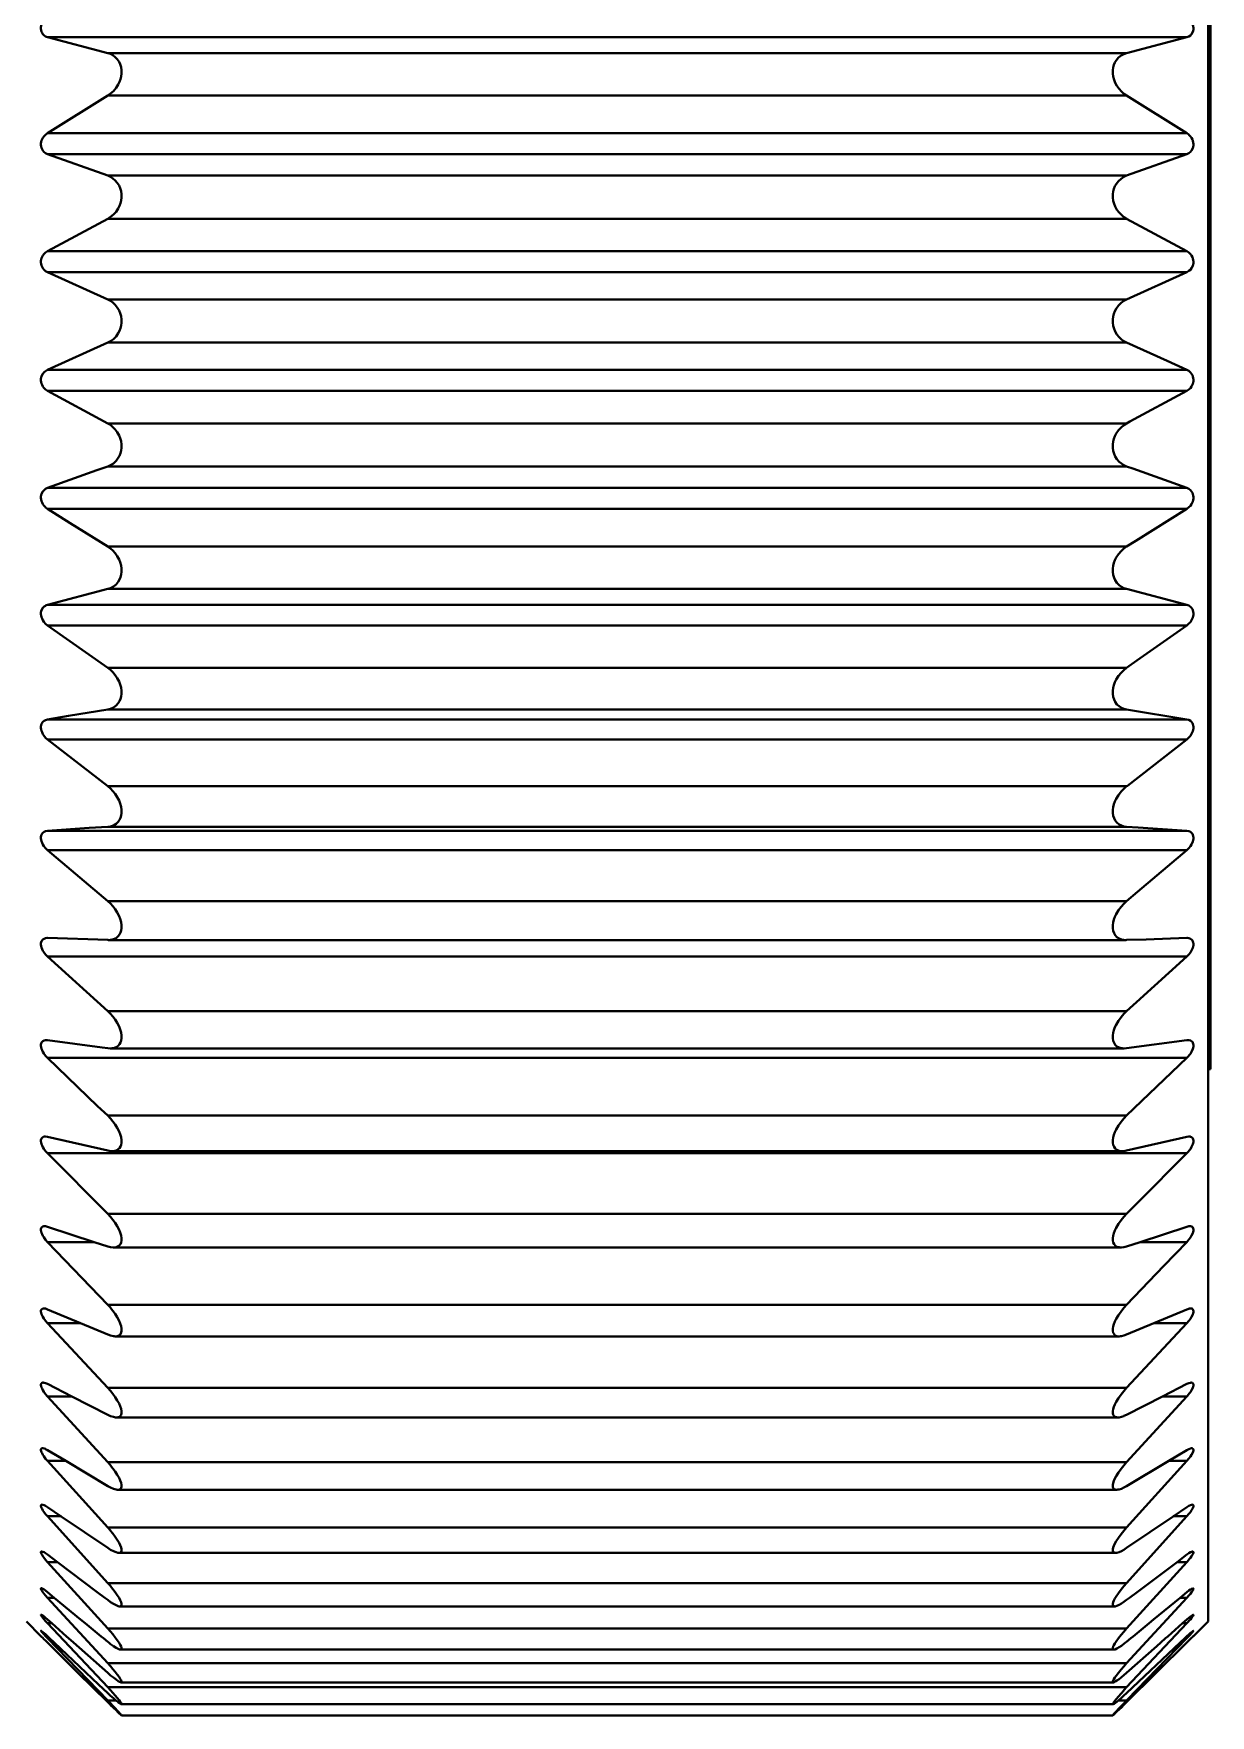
# Model space of a CAD drawing. Header units: millimetres. Extents: x 15 to 415, y 5 to 292.
# Drawn here: x 148.615 to 149.859, y 232.191 to 233.969 of the extents above; entities that cross this region are included whole.
import ezdxf

# ---------------------------------------------------------------- set-up
doc = ezdxf.new("R2010")
doc.units = ezdxf.units.MM
doc.layers.add('Geometries', color=7, linetype='Continuous')

msp = doc.modelspace()

# ---------------------------------------------------------------- linework, layer by layer
at = {"layer": 'Geometries', "linetype": 'Continuous', "lineweight": 40}
for p, q in [((149.8563, 233.2113), (149.8563, 234.4306)), ((149.8588, 234.4306), (149.8588, 233.2113)), ((148.693, 233.9482), (148.6293, 233.9649)), ((148.6293, 233.9649), (149.8339, 233.9649)), ((149.8339, 233.9649), (149.7702, 233.9482)), ((149.7702, 233.9482), (148.693, 233.9482)), ((149.7673, 233.9472), (149.7702, 233.9482)), ((148.6293, 233.8635), (148.693, 233.9033)), ((148.6959, 233.9053), (148.693, 233.9033)), ((148.693, 233.9033), (148.7738, 233.9033)), ((148.7738, 233.9033), (149.1114, 233.9033)), ((149.1114, 233.9033), (149.7702, 233.9033)), ((149.7702, 233.9033), (149.8339, 233.8635)), ((148.6293, 233.8635), (149.8339, 233.8635)), ((148.693, 233.8186), (148.6293, 233.8414)), ((148.6293, 233.8414), (149.8339, 233.8414)), ((149.8339, 233.8414), (149.7702, 233.8186)), ((149.7702, 233.8186), (148.693, 233.8186)), ((149.7673, 233.8173), (149.7702, 233.8186)), ((148.6293, 233.7388), (148.693, 233.7731)), ((148.6959, 233.7749), (148.693, 233.7731)), ((148.693, 233.7731), (149.7702, 233.7731)), ((149.7702, 233.7731), (149.8339, 233.7388)), ((148.6293, 233.7388), (149.8339, 233.7388)), ((148.693, 233.6877), (148.6293, 233.7164)), ((148.6293, 233.7164), (149.8339, 233.7164)), ((149.8339, 233.7164), (149.7702, 233.6877)), ((149.7702, 233.6877), (148.693, 233.6877)), ((149.7673, 233.6862), (149.7702, 233.6877)), ((148.6293, 233.6134), (148.693, 233.6421)), ((148.6959, 233.6436), (148.693, 233.6421)), ((148.693, 233.6421), (149.7702, 233.6421)), ((149.7702, 233.6421), (149.813, 233.6228)), ((148.6293, 233.6134), (149.8339, 233.6134)), ((149.813, 233.6228), (149.8339, 233.6134)), ((148.693, 233.5567), (148.6293, 233.591)), ((148.6293, 233.591), (149.8339, 233.591)), ((149.8339, 233.591), (149.7737, 233.5586)), ((149.836, 233.5925), (149.8339, 233.591)), ((149.7737, 233.5586), (149.7702, 233.5567)), ((149.7702, 233.5567), (148.693, 233.5567)), ((148.6293, 233.4884), (148.6814, 233.5071)), ((148.6814, 233.5071), (148.693, 233.5112)), ((148.693, 233.5112), (149.3564, 233.5112)), ((149.7702, 233.5112), (149.3564, 233.5112)), ((149.7702, 233.5112), (149.7767, 233.5089)), ((149.7767, 233.5089), (149.8339, 233.4884)), ((148.6293, 233.4884), (149.8339, 233.4884)), ((148.6532, 233.4513), (148.6293, 233.4662)), ((148.6293, 233.4662), (149.8339, 233.4662)), ((148.693, 233.4265), (148.6532, 233.4513)), ((149.8339, 233.4662), (149.78, 233.4326)), ((149.836, 233.4679), (149.8339, 233.4662)), ((148.693, 233.4265), (148.7174, 233.4265)), ((148.7174, 233.4265), (149.2987, 233.4265)), ((149.7702, 233.4265), (149.2987, 233.4265)), ((149.78, 233.4326), (149.7702, 233.4265)), ((148.6293, 233.3648), (148.693, 233.3816)), ((148.693, 233.3816), (149.7702, 233.3816)), ((149.7702, 233.3816), (149.8339, 233.3648)), ((148.6271, 233.364), (148.6293, 233.3648)), ((148.6293, 233.3648), (149.8339, 233.3648)), ((149.836, 233.3449), (149.8339, 233.343)), ((148.693, 233.2983), (148.6293, 233.343)), ((148.6293, 233.343), (149.8339, 233.343)), ((149.8339, 233.343), (149.7811, 233.3059)), ((149.7702, 233.2983), (148.693, 233.2983)), ((149.7811, 233.3059), (149.7702, 233.2983)), ((148.6293, 233.2437), (148.6516, 233.2474)), ((148.6293, 233.2437), (149.8339, 233.2437)), ((148.6516, 233.2474), (148.693, 233.2542)), ((148.693, 233.2542), (149.7702, 233.2542)), ((149.7702, 233.2542), (149.8339, 233.2437)), ((148.6293, 233.2224), (149.8339, 233.2224)), ((148.693, 233.173), (148.6293, 233.2224)), ((149.8339, 233.2224), (149.771, 233.1736)), ((149.836, 233.2244), (149.8339, 233.2224)), ((149.8563, 232.8739), (149.8563, 233.2113)), ((149.8563, 233.2113), (149.8588, 233.2113)), ((149.8588, 233.2113), (149.8588, 232.8739)), ((149.7702, 233.173), (148.693, 233.173)), ((149.771, 233.1736), (149.7702, 233.173)), ((148.6959, 233.1306), (148.693, 233.1302)), ((148.6271, 233.1256), (148.6293, 233.126)), ((148.6293, 233.126), (148.6734, 233.1289)), ((148.6293, 233.126), (149.8339, 233.126)), ((148.6734, 233.1289), (148.693, 233.1302)), ((148.693, 233.1302), (149.7702, 233.1302)), ((149.7702, 233.1302), (149.7823, 233.1294)), ((149.7823, 233.1294), (149.8339, 233.126)), ((148.693, 233.0516), (148.6293, 233.1054)), ((148.6293, 233.1054), (149.8339, 233.1054)), ((149.8339, 233.1054), (149.7819, 233.0615)), ((149.836, 233.1075), (149.8339, 233.1054)), ((149.7819, 233.0615), (149.7702, 233.0516)), ((149.7702, 233.0516), (148.693, 233.0516)), ((148.6271, 233.0124), (148.629, 233.0126)), ((148.629, 233.0126), (148.6293, 233.0126)), ((148.6293, 233.0126), (148.693, 233.0105)), ((148.6936, 233.0104), (148.693, 233.0105)), ((148.6959, 233.0106), (148.6936, 233.0104)), ((148.6936, 233.0104), (149.7695, 233.0104)), ((149.7699, 233.0104), (149.7695, 233.0104)), ((149.7702, 233.0105), (149.7699, 233.0104)), ((149.7702, 233.0105), (149.791, 233.0111)), ((149.8339, 233.0126), (149.791, 233.0111)), ((149.8339, 233.0126), (149.8342, 233.0126)), ((148.693, 232.9352), (148.6293, 232.9929)), ((148.6293, 232.9929), (149.8339, 232.9929)), ((149.8339, 232.9929), (149.7807, 232.9447)), ((149.836, 232.9951), (149.8339, 232.9929)), ((149.7702, 232.9352), (148.693, 232.9352)), ((149.7807, 232.9447), (149.7702, 232.9352)), ((148.6271, 232.9045), (148.628, 232.9045)), ((148.628, 232.9045), (148.6293, 232.9044)), ((148.6293, 232.9044), (148.6871, 232.8968)), ((149.7702, 232.896), (149.8339, 232.9044)), ((149.8339, 232.9044), (149.8351, 232.9045)), ((148.6823, 232.8348), (148.6293, 232.8858)), ((148.6293, 232.8858), (149.8339, 232.8858)), ((148.693, 232.896), (148.6871, 232.8968)), ((148.6956, 232.8958), (148.693, 232.896)), ((148.6959, 232.8958), (148.6956, 232.8958)), ((148.6956, 232.8958), (148.6956, 232.8958)), ((148.6956, 232.8958), (149.7676, 232.8958)), ((149.7673, 232.8958), (149.7654, 232.8959)), ((149.7702, 232.896), (149.7676, 232.8958)), ((149.8339, 232.8858), (149.7702, 232.8247)), ((149.836, 232.8881), (149.8339, 232.8858)), ((149.8563, 232.8739), (149.8588, 232.8739)), ((149.8563, 232.2899), (149.8563, 232.8739)), ((148.693, 232.8247), (148.6823, 232.8348)), ((149.7702, 232.8247), (148.693, 232.8247)), ((149.7673, 232.8217), (149.7702, 232.8247)), ((148.6271, 232.8027), (148.6293, 232.8024)), ((148.6293, 232.8024), (148.693, 232.7877)), ((149.7702, 232.7877), (149.8339, 232.8024)), ((149.8361, 232.8027), (149.8377, 232.8025)), ((148.693, 232.7209), (148.6293, 232.7849)), ((148.6293, 232.7849), (149.8339, 232.7849)), ((148.6974, 232.7872), (148.6968, 232.7872)), ((148.6987, 232.7872), (148.6974, 232.7872)), ((148.6974, 232.7872), (149.7657, 232.7872)), ((149.7663, 232.7872), (149.7657, 232.7872)), ((149.8339, 232.7849), (149.7822, 232.7329)), ((149.836, 232.7873), (149.8339, 232.7849)), ((149.7822, 232.7329), (149.7702, 232.7209)), ((148.6271, 232.7078), (148.6293, 232.7073)), ((148.6293, 232.7073), (148.6787, 232.6911)), ((149.7702, 232.7209), (148.693, 232.7209)), ((149.7844, 232.6911), (149.8339, 232.7073)), ((149.836, 232.7078), (149.8369, 232.7079)), ((149.8369, 232.7079), (149.8377, 232.7078)), ((148.6293, 232.6911), (148.6788, 232.6911)), ((148.693, 232.6247), (148.6293, 232.6911)), ((148.6787, 232.6911), (148.693, 232.6865)), ((148.6959, 232.6857), (148.693, 232.6865)), ((149.7702, 232.6865), (149.7844, 232.6911)), ((149.8339, 232.6911), (149.7844, 232.6911)), ((149.8339, 232.6911), (149.8096, 232.6658)), ((149.836, 232.6936), (149.8339, 232.6911)), ((148.6996, 232.6854), (148.6992, 232.6854)), ((148.6992, 232.6854), (149.764, 232.6854)), ((149.764, 232.6854), (149.7635, 232.6854)), ((149.7645, 232.6854), (149.764, 232.6854)), ((149.8096, 232.6658), (149.7702, 232.6247)), ((148.6243, 232.6207), (148.6255, 232.6209)), ((148.6271, 232.6207), (148.6293, 232.6199)), ((148.6293, 232.6199), (148.6643, 232.6052)), ((149.7702, 232.6247), (148.693, 232.6247)), ((149.7989, 232.6052), (149.8339, 232.6199)), ((149.836, 232.6207), (149.8377, 232.6209)), ((148.693, 232.537), (148.6293, 232.6052)), ((148.6293, 232.6052), (148.6643, 232.6052)), ((148.6643, 232.6052), (148.693, 232.5932)), ((149.8339, 232.6052), (149.7702, 232.537)), ((149.7702, 232.5932), (149.7989, 232.6052)), ((149.7988, 232.6052), (149.8339, 232.6052)), ((149.836, 232.6077), (149.8339, 232.6052)), ((148.7008, 232.5913), (148.6996, 232.5914)), ((148.7007, 232.5913), (149.7624, 232.5913)), ((148.7013, 232.5913), (148.7008, 232.5913)), ((149.7636, 232.5914), (149.7624, 232.5913)), ((148.6243, 232.5424), (148.6248, 232.5424)), ((148.6248, 232.5424), (148.6255, 232.5423)), ((148.6271, 232.5419), (148.6293, 232.541)), ((148.6293, 232.541), (148.655, 232.5278)), ((148.6293, 232.5278), (148.655, 232.5278)), ((148.693, 232.4582), (148.6293, 232.5278)), ((148.655, 232.5278), (148.693, 232.5085)), ((149.7702, 232.537), (148.693, 232.537)), ((149.8339, 232.5278), (149.7702, 232.4582)), ((149.7702, 232.5085), (149.8082, 232.5278)), ((149.8339, 232.5278), (149.8081, 232.5278)), ((149.8082, 232.5278), (149.8339, 232.541)), ((149.836, 232.5304), (149.8339, 232.5278)), ((148.7022, 232.5057), (149.7609, 232.5057)), ((149.7618, 232.5057), (149.7609, 232.5057)), ((148.6231, 232.4728), (148.6241, 232.473)), ((148.6241, 232.473), (148.6242, 232.473)), ((149.839, 232.473), (149.839, 232.473)), ((148.6271, 232.4722), (148.6293, 232.4711)), ((148.6293, 232.4711), (148.6485, 232.4596)), ((148.693, 232.3893), (148.6293, 232.4596)), ((148.6293, 232.4596), (148.6485, 232.4596)), ((148.6485, 232.4596), (148.693, 232.4331)), ((149.7702, 232.4582), (148.693, 232.4582)), ((149.8339, 232.4596), (149.7702, 232.3893)), ((149.7702, 232.4331), (149.8147, 232.4596)), ((149.8146, 232.4596), (149.8339, 232.4596)), ((149.8147, 232.4596), (149.8339, 232.4711)), ((149.836, 232.4621), (149.8339, 232.4596)), ((148.7035, 232.4291), (148.7022, 232.4292)), ((148.7037, 232.4291), (148.7035, 232.4291)), ((148.7035, 232.4291), (149.7596, 232.4291)), ((149.7596, 232.4291), (149.7595, 232.4291)), ((148.6231, 232.4133), (148.6236, 232.4134)), ((148.6236, 232.4134), (148.6242, 232.4133)), ((148.6271, 232.4121), (148.6293, 232.4108)), ((148.6293, 232.4108), (148.6436, 232.401)), ((149.8196, 232.401), (149.8339, 232.4108)), ((149.836, 232.4036), (149.8339, 232.4011)), ((149.839, 232.4133), (149.8396, 232.4134)), ((148.693, 232.3305), (148.6293, 232.4011)), ((148.6293, 232.4011), (148.6436, 232.4011)), ((148.6436, 232.401), (148.693, 232.3676)), ((149.7702, 232.3893), (148.693, 232.3893)), ((149.8339, 232.4011), (149.7702, 232.3305)), ((149.7702, 232.3676), (149.8196, 232.401)), ((149.8195, 232.4011), (149.8339, 232.4011)), ((148.6231, 232.3639), (148.6231, 232.3639)), ((148.6231, 232.3639), (148.6242, 232.3637)), ((148.6271, 232.3621), (148.6293, 232.3606)), ((148.6293, 232.3606), (148.6397, 232.3527)), ((148.693, 232.2826), (148.6293, 232.3527)), ((148.6293, 232.3527), (148.6397, 232.3527)), ((148.6397, 232.3527), (148.6819, 232.3208)), ((148.7046, 232.3624), (149.7585, 232.3624)), ((149.7595, 232.3625), (149.7585, 232.3624)), ((149.8339, 232.3527), (149.7702, 232.2826)), ((149.8235, 232.3527), (149.7812, 232.3208)), ((149.8234, 232.3527), (149.8339, 232.3527)), ((149.8235, 232.3527), (149.8339, 232.3606)), ((149.836, 232.3552), (149.8339, 232.3527)), ((149.84, 232.3639), (149.8402, 232.3639)), ((149.7702, 232.3305), (148.693, 232.3305)), ((148.6228, 232.325), (148.623, 232.325)), ((148.6271, 232.3226), (148.6293, 232.3209)), ((148.6293, 232.3209), (148.6365, 232.3149)), ((148.693, 232.2457), (148.6293, 232.3149)), ((148.6293, 232.3149), (148.6365, 232.3149)), ((148.6365, 232.3149), (148.6643, 232.292)), ((148.6898, 232.315), (148.6819, 232.3208)), ((148.693, 232.3126), (148.6898, 232.315)), ((149.7702, 232.3126), (149.7734, 232.315)), ((149.8339, 232.3149), (149.7702, 232.2457)), ((149.7812, 232.3208), (149.7734, 232.315)), ((149.8267, 232.3149), (149.7988, 232.292)), ((149.8266, 232.3149), (149.8339, 232.3149)), ((149.8267, 232.3149), (149.8339, 232.3209)), ((149.836, 232.3174), (149.8339, 232.3149)), ((148.6225, 232.297), (148.6225, 232.297)), ((148.6225, 232.297), (148.6226, 232.297)), ((148.7059, 232.3059), (148.7056, 232.3059)), ((148.7056, 232.3059), (149.7576, 232.3059)), ((149.7575, 232.3059), (149.7573, 232.3059)), ((149.758, 232.3059), (149.7575, 232.3059)), ((149.8406, 232.297), (149.8406, 232.297)), ((148.6224, 232.2744), (148.6069, 232.2899)), ((148.6224, 232.2801), (148.6224, 232.2801)), ((148.6293, 232.292), (148.6338, 232.288)), ((148.693, 232.2203), (148.6293, 232.288)), ((148.6293, 232.288), (148.6338, 232.288)), ((148.6338, 232.288), (148.6494, 232.2741)), ((148.6692, 232.288), (148.6643, 232.292)), ((148.686, 232.2741), (148.6692, 232.288)), ((149.7702, 232.2826), (148.693, 232.2826)), ((149.8339, 232.288), (149.7702, 232.2203)), ((149.794, 232.288), (149.7772, 232.2741)), ((149.7988, 232.292), (149.794, 232.288)), ((149.8294, 232.288), (149.8138, 232.2741)), ((149.8294, 232.288), (149.8339, 232.292)), ((149.8294, 232.288), (149.8339, 232.288)), ((149.836, 232.2903), (149.8339, 232.288)), ((149.8407, 232.2801), (149.8408, 232.2801)), ((149.8408, 232.2744), (149.8563, 232.2899)), ((149.8408, 232.2801), (149.8408, 232.2801)), ((148.6223, 232.2744), (148.6225, 232.2742)), ((148.6225, 232.2742), (148.6223, 232.2744)), ((148.6293, 232.2742), (148.6314, 232.2722)), ((148.693, 232.2065), (148.6293, 232.2722)), ((148.6293, 232.2722), (148.6314, 232.2722)), ((148.6293, 232.2675), (148.6611, 232.2359)), ((148.6611, 232.2359), (148.6293, 232.2675)), ((148.6314, 232.2722), (148.6363, 232.2675)), ((148.6832, 232.2233), (148.6363, 232.2675)), ((148.6516, 232.2721), (148.6494, 232.2741)), ((148.6568, 232.2675), (148.6516, 232.2721)), ((148.693, 232.2355), (148.6568, 232.2675)), ((148.6884, 232.2721), (148.686, 232.2741)), ((148.693, 232.2684), (148.6884, 232.2721)), ((148.6941, 232.2675), (148.693, 232.2684)), ((148.7064, 232.2602), (148.7063, 232.2602)), ((148.7064, 232.2602), (149.7568, 232.2602)), ((149.7567, 232.2602), (149.7562, 232.2602)), ((149.7568, 232.2602), (149.7567, 232.2602)), ((149.7702, 232.2684), (149.769, 232.2675)), ((149.7702, 232.2684), (149.7747, 232.2721)), ((149.8339, 232.2675), (149.7702, 232.2044)), ((149.7702, 232.2044), (149.8339, 232.2675)), ((149.7702, 232.2141), (149.8268, 232.2675)), ((149.7702, 232.2355), (149.8021, 232.2637)), ((149.8339, 232.2722), (149.7709, 232.2072)), ((149.7772, 232.2741), (149.7747, 232.2721)), ((149.8063, 232.2675), (149.8021, 232.2637)), ((149.8115, 232.2721), (149.8063, 232.2675)), ((149.8138, 232.2741), (149.8115, 232.2721)), ((149.8318, 232.2722), (149.8268, 232.2675)), ((149.8317, 232.2722), (149.8339, 232.2722)), ((149.8318, 232.2722), (149.8339, 232.2742)), ((149.836, 232.2744), (149.8339, 232.2722)), ((149.8339, 232.2675), (149.836, 232.2697)), ((149.8408, 232.2744), (149.8406, 232.2742)), ((149.8407, 232.2744), (149.8408, 232.2744)), ((149.7702, 232.2457), (148.693, 232.2457)), ((148.693, 232.2044), (148.6611, 232.2359)), ((148.693, 232.2044), (148.6611, 232.2359)), ((148.707, 232.2255), (148.7069, 232.2255)), ((148.7071, 232.2255), (148.707, 232.2255)), ((148.707, 232.2255), (149.7562, 232.2255)), ((149.7562, 232.2255), (149.7561, 232.2255)), ((148.693, 232.2141), (148.6832, 232.2233)), ((149.7702, 232.2203), (148.693, 232.2203)), ((148.693, 232.2065), (148.7015, 232.2065)), ((149.7702, 232.2065), (149.7617, 232.2065)), ((149.7673, 232.2172), (149.7702, 232.2203)), ((149.7709, 232.2072), (149.7702, 232.2065)), ((148.6959, 232.2016), (148.693, 232.2044)), ((148.7074, 232.2023), (149.7558, 232.2023)), ((148.7076, 232.1906), (148.7076, 232.1906)), ((148.7076, 232.1906), (148.7076, 232.1906)), ((148.7076, 232.1906), (149.7556, 232.1906)), ((149.7558, 232.2023), (149.7556, 232.2023)), ((149.7556, 232.1906), (149.7556, 232.1908)), ((149.756, 232.2023), (149.7558, 232.2023))]:
    msp.add_line(p, q, dxfattribs=at)
at = {"layer": 'Geometries', "linetype": 'Continuous', "lineweight": 40, "flags": 128}
for points in [[(148.6271, 233.9658), (148.6254, 233.967), (148.6243, 233.9682), (148.6235, 233.9695), (148.6229, 233.9708), (148.6225, 233.9723), (148.6223, 233.9738), (148.6224, 233.9755), (148.6226, 233.9769), (148.623, 233.9784), (148.6243, 233.9812), (148.6256, 233.9832), (148.627, 233.9848), (148.6293, 233.9867)], [(149.836, 233.9849), (149.8378, 233.9829), (149.8388, 233.9813), (149.8397, 233.9796), (149.8402, 233.978), (149.8406, 233.9764), (149.8408, 233.9748), (149.8408, 233.9731), (149.8405, 233.9718), (149.8401, 233.9705), (149.8389, 233.9682), (149.8376, 233.9669), (149.8361, 233.9658), (149.8339, 233.9649)], [(148.6293, 233.9649), (148.6272, 233.9657), (148.6271, 233.9658)], [(148.693, 233.9482), (148.6958, 233.9473), (148.6984, 233.9459), (148.7009, 233.944), (148.7031, 233.9417), (148.705, 233.9389), (148.7062, 233.9363), (148.7071, 233.9333), (148.7076, 233.9301), (148.7076, 233.9267), (148.7072, 233.9236), (148.7065, 233.9207), (148.7054, 233.9178), (148.7041, 233.915), (148.7017, 233.9113), (148.6989, 233.908), (148.696, 233.9054), (148.6959, 233.9053)], [(149.7702, 233.9033), (149.7674, 233.9052), (149.7647, 233.9076), (149.7622, 233.9103), (149.76, 233.9134), (149.7581, 233.9169), (149.7569, 233.92), (149.756, 233.9233), (149.7556, 233.9267), (149.7556, 233.9301), (149.756, 233.933), (149.7567, 233.9357), (149.7578, 233.9382), (149.7591, 233.9405), (149.7615, 233.9434), (149.7643, 233.9456), (149.7671, 233.9472), (149.7673, 233.9472)], [(148.6271, 233.8424), (148.6254, 233.8439), (148.6243, 233.8451), (148.6235, 233.8466), (148.6229, 233.8479), (148.6225, 233.8495), (148.6223, 233.8511), (148.6224, 233.8527), (148.6226, 233.8542), (148.623, 233.8556), (148.6243, 233.8584), (148.6256, 233.8602), (148.627, 233.8618), (148.6293, 233.8635)], [(149.8339, 233.8635), (149.8359, 233.862), (149.836, 233.8619)], [(149.836, 233.8619), (149.8378, 233.86), (149.8388, 233.8585), (149.8397, 233.8568), (149.8402, 233.8553), (149.8406, 233.8537), (149.8408, 233.852), (149.8408, 233.8504), (149.8405, 233.8489), (149.8401, 233.8476), (149.8389, 233.8452), (149.8376, 233.8437), (149.8361, 233.8425), (149.8339, 233.8414)], [(148.6293, 233.8414), (148.6272, 233.8424), (148.6271, 233.8424)], [(148.693, 233.8186), (148.6958, 233.8174), (148.6984, 233.8157), (148.7009, 233.8136), (148.7031, 233.8111), (148.705, 233.8081), (148.7062, 233.8053), (148.7071, 233.8022), (148.7076, 233.7989), (148.7076, 233.7954), (148.7072, 233.7924), (148.7065, 233.7895), (148.7054, 233.7866), (148.7041, 233.784), (148.7017, 233.7804), (148.6989, 233.7774), (148.696, 233.775), (148.6959, 233.7749)], [(149.7702, 233.7731), (149.7674, 233.7748), (149.7647, 233.777), (149.7622, 233.7795), (149.76, 233.7824), (149.7581, 233.7858), (149.7569, 233.7888), (149.756, 233.7921), (149.7556, 233.7955), (149.7556, 233.7989), (149.756, 233.8019), (149.7567, 233.8046), (149.7578, 233.8073), (149.7591, 233.8097), (149.7615, 233.8129), (149.7643, 233.8154), (149.7671, 233.8172), (149.7673, 233.8173)], [(148.6271, 233.7177), (148.6254, 233.7193), (148.6243, 233.7206), (148.6235, 233.7222), (148.6229, 233.7236), (148.6225, 233.7252), (148.6223, 233.7268), (148.6224, 233.7285), (148.6226, 233.7299), (148.623, 233.7313), (148.6243, 233.734), (148.6256, 233.7358), (148.627, 233.7372), (148.6293, 233.7388)], [(149.8339, 233.7388), (149.8359, 233.7374), (149.836, 233.7373)], [(149.836, 233.7373), (149.8378, 233.7355), (149.8388, 233.7341), (149.8397, 233.7325), (149.8402, 233.731), (149.8406, 233.7294), (149.8408, 233.7278), (149.8408, 233.7261), (149.8405, 233.7246), (149.8401, 233.7233), (149.8389, 233.7207), (149.8376, 233.7191), (149.8361, 233.7178), (149.8339, 233.7164)], [(148.6293, 233.7164), (148.6272, 233.7176), (148.6271, 233.7177)], [(148.693, 233.6877), (148.6958, 233.6863), (148.6984, 233.6844), (148.7009, 233.682), (148.7031, 233.6793), (148.705, 233.6761), (148.7062, 233.6732), (148.7071, 233.67), (148.7076, 233.6666), (148.7076, 233.6631), (148.7072, 233.6602), (148.7065, 233.6573), (148.7054, 233.6545), (148.7041, 233.652), (148.7017, 233.6486), (148.6989, 233.6458), (148.696, 233.6437), (148.6959, 233.6436)], [(149.7702, 233.6421), (149.7674, 233.6435), (149.7647, 233.6454), (149.7622, 233.6478), (149.76, 233.6505), (149.7581, 233.6537), (149.7569, 233.6566), (149.756, 233.6598), (149.7556, 233.6632), (149.7556, 233.6666), (149.756, 233.6696), (149.7567, 233.6725), (149.7578, 233.6753), (149.7591, 233.6778), (149.7615, 233.6812), (149.7643, 233.684), (149.7671, 233.6861), (149.7673, 233.6862)], [(148.6271, 233.5925), (148.6254, 233.5943), (148.6243, 233.5957), (148.6235, 233.5973), (148.6229, 233.5988), (148.6225, 233.6004), (148.6223, 233.602), (148.6224, 233.6037), (148.6226, 233.6051), (148.623, 233.6065), (148.6243, 233.6091), (148.6256, 233.6107), (148.627, 233.612), (148.6293, 233.6134)], [(149.8339, 233.6134), (149.8359, 233.6122), (149.836, 233.6121)], [(149.836, 233.6121), (149.8378, 233.6105), (149.8388, 233.6092), (149.8397, 233.6076), (149.8402, 233.6062), (149.8406, 233.6046), (149.8408, 233.603), (149.8408, 233.6013), (149.8405, 233.5998), (149.8401, 233.5984), (149.8389, 233.5958), (149.8376, 233.594), (149.8361, 233.5926), (149.836, 233.5925)], [(148.6293, 233.591), (148.6272, 233.5924), (148.6271, 233.5925)], [(148.693, 233.5567), (148.6958, 233.555), (148.6984, 233.5528), (148.7009, 233.5503), (148.7031, 233.5474), (148.705, 233.544), (148.7062, 233.541), (148.7071, 233.5377), (148.7076, 233.5343), (148.7076, 233.5309), (148.7072, 233.5279), (148.7065, 233.5251), (148.7054, 233.5225), (148.7041, 233.5201), (148.7017, 233.5169), (148.6989, 233.5144), (148.696, 233.5125), (148.693, 233.5112)], [(149.7702, 233.5112), (149.7674, 233.5124), (149.7647, 233.5141), (149.7622, 233.5161), (149.76, 233.5187), (149.7581, 233.5217), (149.7569, 233.5245), (149.756, 233.5276), (149.7556, 233.5309), (149.7556, 233.5343), (149.756, 233.5374), (149.7567, 233.5403), (149.7578, 233.5432), (149.7591, 233.5458), (149.7615, 233.5494), (149.7643, 233.5524), (149.7671, 233.5548), (149.7702, 233.5567)], [(148.6271, 233.4679), (148.6254, 233.4698), (148.6243, 233.4713), (148.6235, 233.473), (148.6229, 233.4745), (148.6225, 233.4761), (148.6223, 233.4778), (148.6224, 233.4794), (148.6226, 233.4808), (148.623, 233.4822), (148.6243, 233.4846), (148.6256, 233.4861), (148.627, 233.4873), (148.6293, 233.4884)], [(149.8339, 233.4884), (149.8359, 233.4874), (149.836, 233.4873)], [(149.836, 233.4873), (149.8378, 233.4859), (149.8388, 233.4847), (149.8397, 233.4832), (149.8402, 233.4818), (149.8406, 233.4803), (149.8408, 233.4787), (149.8408, 233.4771), (149.8405, 233.4756), (149.8401, 233.4741), (149.8389, 233.4714), (149.8376, 233.4695), (149.8361, 233.468), (149.836, 233.4679)], [(148.6293, 233.4662), (148.6272, 233.4678), (148.6271, 233.4679)], [(148.693, 233.4265), (148.6958, 233.4246), (148.6959, 233.4245)], [(148.6959, 233.4245), (148.6984, 233.4222), (148.7009, 233.4195), (148.7031, 233.4164), (148.705, 233.4129), (148.7062, 233.4098), (148.7071, 233.4065), (148.7076, 233.4031), (148.7076, 233.3997), (148.7072, 233.3968), (148.7065, 233.3941), (148.7054, 233.3916), (148.7041, 233.3893), (148.7017, 233.3864), (148.6989, 233.3842), (148.696, 233.3826), (148.693, 233.3816)], [(149.7673, 233.3826), (149.7647, 233.3839), (149.7622, 233.3857), (149.76, 233.388), (149.7581, 233.3908), (149.7569, 233.3935), (149.756, 233.3965), (149.7556, 233.3997), (149.7556, 233.4031), (149.756, 233.4061), (149.7567, 233.4091), (149.7578, 233.412), (149.7591, 233.4147), (149.7615, 233.4185), (149.7643, 233.4217), (149.7671, 233.4244), (149.7702, 233.4265)], [(149.7702, 233.3816), (149.7674, 233.3825), (149.7673, 233.3826)], [(148.6293, 233.343), (148.6272, 233.3448), (148.6254, 233.3469), (148.6243, 233.3485), (148.6235, 233.3502), (148.6229, 233.3518), (148.6225, 233.3534), (148.6223, 233.355), (148.6224, 233.3566), (148.6226, 233.358), (148.623, 233.3593), (148.6243, 233.3616), (148.6256, 233.3629), (148.627, 233.3639), (148.6271, 233.364)], [(149.8339, 233.3648), (149.8359, 233.364), (149.836, 233.364)], [(149.836, 233.364), (149.8378, 233.3627), (149.8388, 233.3616), (149.8397, 233.3603), (149.8402, 233.359), (149.8406, 233.3575), (149.8408, 233.3559), (149.8408, 233.3543), (149.8405, 233.3528), (149.8401, 233.3514), (149.8389, 233.3486), (149.8376, 233.3466), (149.8361, 233.345), (149.836, 233.3449)], [(148.693, 233.2983), (148.6958, 233.2961), (148.6959, 233.296)], [(148.6959, 233.296), (148.6984, 233.2935), (148.7009, 233.2906), (148.7031, 233.2874), (148.705, 233.2838), (148.7062, 233.2806), (148.7071, 233.2773), (148.7076, 233.2739), (148.7076, 233.2706), (148.7072, 233.2678), (148.7065, 233.2653), (148.7054, 233.2629), (148.7041, 233.2608), (148.7017, 233.2582), (148.6989, 233.2562), (148.696, 233.255), (148.693, 233.2542)], [(149.7673, 233.2549), (149.7647, 233.256), (149.7622, 233.2576), (149.76, 233.2596), (149.7581, 233.2622), (149.7569, 233.2647), (149.756, 233.2675), (149.7556, 233.2707), (149.7556, 233.274), (149.756, 233.277), (149.7567, 233.2799), (149.7578, 233.2829), (149.7591, 233.2857), (149.7615, 233.2896), (149.7643, 233.293), (149.7671, 233.2959), (149.7702, 233.2983)], [(148.6293, 233.2224), (148.6272, 233.2243), (148.6254, 233.2266), (148.6243, 233.2282), (148.6235, 233.23), (148.6229, 233.2315), (148.6225, 233.2331), (148.6223, 233.2348), (148.6224, 233.2363), (148.6226, 233.2377), (148.623, 233.2389), (148.6243, 233.241), (148.6256, 233.2422), (148.627, 233.243), (148.6293, 233.2437)], [(149.7702, 233.2542), (149.7674, 233.2549), (149.7673, 233.2549)], [(149.8339, 233.2437), (149.8359, 233.2431), (149.836, 233.2431)], [(149.836, 233.2431), (149.8378, 233.242), (149.8388, 233.241), (149.8397, 233.2398), (149.8402, 233.2386), (149.8406, 233.2372), (149.8408, 233.2357), (149.8408, 233.2341), (149.8405, 233.2326), (149.8401, 233.2312), (149.8389, 233.2283), (149.8376, 233.2263), (149.8361, 233.2245), (149.836, 233.2244)], [(148.693, 233.173), (148.6958, 233.1706), (148.6959, 233.1705)], [(148.6959, 233.1705), (148.6984, 233.1679), (148.7009, 233.1648), (148.7031, 233.1614), (148.705, 233.1578), (148.7062, 233.1546), (148.7071, 233.1513), (148.7076, 233.148), (148.7076, 233.1447), (148.7072, 233.1421), (148.7065, 233.1396), (148.7054, 233.1374), (148.7041, 233.1355), (148.7017, 233.1332), (148.6989, 233.1316), (148.696, 233.1306), (148.6959, 233.1306)], [(149.7702, 233.1302), (149.7674, 233.1306), (149.7647, 233.1314), (149.7622, 233.1327), (149.76, 233.1345), (149.7581, 233.1368), (149.7569, 233.1391), (149.756, 233.1418), (149.7556, 233.1448), (149.7556, 233.148), (149.756, 233.151), (149.7567, 233.1539), (149.7578, 233.1569), (149.7591, 233.1597), (149.7615, 233.1637), (149.7643, 233.1673), (149.7671, 233.1703), (149.7702, 233.173)], [(148.6293, 233.1054), (148.6272, 233.1074), (148.6254, 233.1098), (148.6243, 233.1114), (148.6235, 233.1132), (148.6229, 233.1148), (148.6225, 233.1164), (148.6223, 233.118), (148.6224, 233.1195), (148.6226, 233.1207), (148.623, 233.1219), (148.6243, 233.1238), (148.6256, 233.1248), (148.627, 233.1255), (148.6271, 233.1256)], [(149.8339, 233.126), (149.8359, 233.1256), (149.836, 233.1256)], [(149.836, 233.1256), (149.8378, 233.1247), (149.8388, 233.1238), (149.8397, 233.1227), (149.8402, 233.1216), (149.8406, 233.1203), (149.8408, 233.1188), (149.8408, 233.1173), (149.8405, 233.1159), (149.8401, 233.1144), (149.8389, 233.1115), (149.8376, 233.1095), (149.8361, 233.1076), (149.836, 233.1075)], [(148.693, 233.0516), (148.6958, 233.0491), (148.6959, 233.0489)], [(148.6959, 233.0489), (148.6984, 233.0462), (148.7009, 233.043), (148.7031, 233.0395), (148.705, 233.0358), (148.7062, 233.0327), (148.7071, 233.0294), (148.7076, 233.0262), (148.7076, 233.023), (148.7072, 233.0205), (148.7065, 233.0183), (148.7054, 233.0162), (148.7041, 233.0145), (148.7017, 233.0125), (148.6989, 233.0112), (148.696, 233.0106), (148.6959, 233.0106)], [(149.7673, 233.0106), (149.7647, 233.0111), (149.7622, 233.0121), (149.76, 233.0136), (149.7581, 233.0156), (149.7569, 233.0178), (149.756, 233.0202), (149.7556, 233.0231), (149.7556, 233.0262), (149.756, 233.0291), (149.7567, 233.032), (149.7578, 233.0349), (149.7591, 233.0378), (149.7615, 233.0419), (149.7643, 233.0456), (149.7671, 233.0488), (149.7702, 233.0516)], [(148.6293, 232.9929), (148.6272, 232.995), (148.6254, 232.9974), (148.6243, 232.9991), (148.6235, 233.0009), (148.6229, 233.0025), (148.6225, 233.004), (148.6223, 233.0056), (148.6224, 233.007), (148.6226, 233.0082), (148.623, 233.0092), (148.6243, 233.011), (148.6256, 233.0118), (148.627, 233.0124), (148.6271, 233.0124)], [(149.7695, 233.0104), (149.7674, 233.0106), (149.7673, 233.0106)], [(149.8342, 233.0126), (149.8359, 233.0124), (149.836, 233.0124)], [(149.836, 233.0124), (149.8378, 233.0117), (149.8388, 233.011), (149.8397, 233.01), (149.8402, 233.009), (149.8406, 233.0078), (149.8408, 233.0064), (149.8408, 233.0049), (149.8405, 233.0035), (149.8401, 233.0021), (149.8389, 232.9992), (149.8376, 232.9971), (149.8361, 232.9952), (149.836, 232.9951)], [(148.693, 232.9352), (148.6958, 232.9325), (148.6959, 232.9324)], [(149.7654, 232.8959), (149.7647, 232.8961), (149.7622, 232.8968), (149.76, 232.898), (149.7581, 232.8997), (149.7569, 232.9016), (149.756, 232.9039), (149.7556, 232.9066), (149.7556, 232.9095), (149.756, 232.9123), (149.7567, 232.9151), (149.7578, 232.9181), (149.7591, 232.9209), (149.7615, 232.9251), (149.7643, 232.9289), (149.7671, 232.9322), (149.7702, 232.9352)], [(148.6959, 232.9324), (148.6984, 232.9295), (148.7009, 232.9262), (148.7031, 232.9227), (148.705, 232.919), (148.7062, 232.9158), (148.7071, 232.9126), (148.7076, 232.9095), (148.7076, 232.9065), (148.7072, 232.9042), (148.7065, 232.9021), (148.7054, 232.9002), (148.7041, 232.8987), (148.7017, 232.8971), (148.6989, 232.8961), (148.6976, 232.8959)], [(148.6293, 232.8858), (148.6272, 232.888), (148.6254, 232.8905), (148.6243, 232.8922), (148.6235, 232.894), (148.6229, 232.8955), (148.6225, 232.897), (148.6223, 232.8985), (148.6224, 232.8999), (148.6226, 232.901), (148.623, 232.9019), (148.6243, 232.9034), (148.6256, 232.9041), (148.627, 232.9045), (148.6271, 232.9045)], [(149.8351, 232.9045), (149.8359, 232.9045), (149.836, 232.9045)], [(149.836, 232.9045), (149.8378, 232.904), (149.8388, 232.9034), (149.8397, 232.9026), (149.8402, 232.9017), (149.8406, 232.9006), (149.8408, 232.8993), (149.8408, 232.8979), (149.8405, 232.8965), (149.8401, 232.8952), (149.8389, 232.8923), (149.8376, 232.8902), (149.8361, 232.8882), (149.836, 232.8881)], [(148.6976, 232.8959), (148.696, 232.8958), (148.6959, 232.8958)], [(149.7676, 232.8958), (149.7674, 232.8958), (149.7673, 232.8958)], [(148.693, 232.8247), (148.6958, 232.8218), (148.6984, 232.8187), (148.7009, 232.8153), (148.7031, 232.8118), (148.705, 232.8081), (148.7062, 232.805), (148.7071, 232.8019), (148.7076, 232.7989), (148.7076, 232.7961), (148.7072, 232.7939), (148.7065, 232.792), (148.7054, 232.7904), (148.7041, 232.7891), (148.7017, 232.7878), (148.6989, 232.7872), (148.6987, 232.7872)], [(149.7645, 232.7872), (149.7622, 232.7876), (149.76, 232.7885), (149.7581, 232.79), (149.7569, 232.7916), (149.756, 232.7937), (149.7556, 232.7961), (149.7556, 232.7989), (149.756, 232.8016), (149.7567, 232.8043), (149.7578, 232.8072), (149.7591, 232.8101), (149.7615, 232.8142), (149.7643, 232.8181), (149.7671, 232.8216), (149.7673, 232.8217)], [(148.6293, 232.7849), (148.6272, 232.7872), (148.6254, 232.7897), (148.6243, 232.7915), (148.6235, 232.7932), (148.6229, 232.7947), (148.6225, 232.7962), (148.6223, 232.7976), (148.6224, 232.7989), (148.6226, 232.7999), (148.623, 232.8007), (148.6243, 232.802), (148.6255, 232.8025)], [(148.6255, 232.8025), (148.6256, 232.8025), (148.627, 232.8027), (148.6271, 232.8027)], [(149.8339, 232.8024), (149.8359, 232.8027), (149.8361, 232.8027)], [(149.8377, 232.8025), (149.8378, 232.8024), (149.8388, 232.802), (149.8397, 232.8013), (149.8402, 232.8005), (149.8406, 232.7995), (149.8408, 232.7983), (149.8408, 232.797), (149.8405, 232.7957), (149.8401, 232.7944), (149.8389, 232.7916), (149.8376, 232.7894), (149.8361, 232.7874), (149.836, 232.7873)], [(148.6968, 232.7872), (148.696, 232.7872), (148.693, 232.7877)], [(149.7657, 232.7872), (149.7647, 232.7872), (149.7645, 232.7872)], [(149.7702, 232.7877), (149.7674, 232.7873), (149.7663, 232.7872)], [(148.6293, 232.6911), (148.6272, 232.6935), (148.6254, 232.6961), (148.6243, 232.6978), (148.6235, 232.6995), (148.6229, 232.7009), (148.6225, 232.7023), (148.6223, 232.7036), (148.6224, 232.7048), (148.6226, 232.7057), (148.623, 232.7065), (148.6243, 232.7075), (148.6255, 232.7078)], [(148.6255, 232.7078), (148.6256, 232.7078), (148.6262, 232.7079)], [(148.6262, 232.7079), (148.627, 232.7078), (148.6271, 232.7078)], [(148.693, 232.7209), (148.6958, 232.7179), (148.6959, 232.7178)], [(148.6959, 232.7178), (148.6984, 232.7147), (148.7009, 232.7113), (148.7031, 232.7078), (148.705, 232.7041), (148.7062, 232.7011), (148.7071, 232.6981), (148.7076, 232.6953), (148.7076, 232.6927), (148.7072, 232.6907), (148.7065, 232.689), (148.7054, 232.6876), (148.7041, 232.6866), (148.7017, 232.6857), (148.6996, 232.6854)], [(149.7635, 232.6854), (149.7622, 232.6855), (149.76, 232.6861), (149.7581, 232.6873), (149.7569, 232.6887), (149.756, 232.6905), (149.7556, 232.6927), (149.7556, 232.6953), (149.756, 232.6978), (149.7567, 232.7005), (149.7578, 232.7033), (149.7591, 232.7061), (149.7615, 232.7102), (149.7643, 232.7141), (149.7671, 232.7177), (149.7702, 232.7209)], [(149.8339, 232.7073), (149.8359, 232.7078), (149.836, 232.7078)], [(149.8377, 232.7078), (149.8378, 232.7078), (149.8388, 232.7075), (149.8397, 232.707), (149.8402, 232.7063), (149.8406, 232.7054), (149.8408, 232.7043), (149.8408, 232.7031), (149.8405, 232.7019), (149.8401, 232.7006), (149.8389, 232.6979), (149.8376, 232.6958), (149.8361, 232.6937), (149.836, 232.6936)], [(149.7702, 232.6865), (149.7674, 232.6858), (149.7647, 232.6854), (149.7645, 232.6854)], [(148.6987, 232.6854), (148.696, 232.6857), (148.6959, 232.6857)], [(148.6992, 232.6854), (148.6989, 232.6854), (148.6987, 232.6854)], [(148.6293, 232.6052), (148.6272, 232.6076), (148.6254, 232.6102), (148.6243, 232.6119), (148.6235, 232.6135), (148.6229, 232.6149), (148.6225, 232.6162), (148.6223, 232.6175), (148.6224, 232.6185), (148.6226, 232.6193), (148.623, 232.6199), (148.6243, 232.6207), (148.6243, 232.6207)], [(148.6255, 232.6209), (148.6256, 232.6209), (148.627, 232.6207), (148.6271, 232.6207)], [(148.693, 232.6247), (148.6958, 232.6217), (148.6959, 232.6215)], [(148.6959, 232.6215), (148.6984, 232.6184), (148.7009, 232.615), (148.7031, 232.6115), (148.705, 232.6079), (148.7062, 232.605), (148.7071, 232.6021), (148.7076, 232.5995), (148.7076, 232.5971), (148.7072, 232.5953), (148.7065, 232.5938), (148.7054, 232.5927), (148.7041, 232.5919), (148.7017, 232.5913), (148.7013, 232.5913)], [(149.7618, 232.5913), (149.76, 232.5916), (149.7581, 232.5924), (149.7569, 232.5935), (149.756, 232.5951), (149.7556, 232.5971), (149.7556, 232.5995), (149.756, 232.6018), (149.7567, 232.6044), (149.7578, 232.6071), (149.7591, 232.6098), (149.7615, 232.6139), (149.7643, 232.6178), (149.7671, 232.6214), (149.7702, 232.6247)], [(149.8339, 232.6199), (149.8359, 232.6206), (149.836, 232.6207)], [(149.839, 232.6207), (149.8397, 232.6203), (149.8402, 232.6198), (149.8406, 232.619), (149.8408, 232.6181), (149.8408, 232.617), (149.8405, 232.6158), (149.8401, 232.6146), (149.8389, 232.612), (149.8376, 232.6099), (149.8361, 232.6079), (149.836, 232.6077)], [(149.8377, 232.6209), (149.8378, 232.6209), (149.8388, 232.6207), (149.839, 232.6207)], [(148.6996, 232.5914), (148.6989, 232.5914), (148.696, 232.5921), (148.693, 232.5932)], [(149.7624, 232.5913), (149.7622, 232.5913), (149.7618, 232.5913)], [(149.7673, 232.5921), (149.7647, 232.5915), (149.7636, 232.5914)], [(149.7702, 232.5932), (149.7674, 232.5922), (149.7673, 232.5921)], [(148.6293, 232.5278), (148.6272, 232.5302), (148.6254, 232.5328), (148.6243, 232.5344), (148.6235, 232.5361), (148.6229, 232.5374), (148.6225, 232.5386), (148.6223, 232.5397), (148.6224, 232.5406), (148.6226, 232.5413), (148.623, 232.5418), (148.6243, 232.5424), (148.6243, 232.5424)], [(148.6255, 232.5423), (148.6256, 232.5423), (148.627, 232.5419), (148.6271, 232.5419)], [(148.693, 232.537), (148.6958, 232.5338), (148.6959, 232.5337)], [(148.6959, 232.5337), (148.6984, 232.5305), (148.7009, 232.5271), (148.7031, 232.5237), (148.705, 232.5202), (148.7062, 232.5174), (148.7071, 232.5147), (148.7076, 232.5122), (148.7076, 232.5101), (148.7072, 232.5085), (148.7065, 232.5073), (148.7054, 232.5064), (148.7041, 232.5059), (148.7022, 232.5057)], [(149.7595, 232.5058), (149.7581, 232.5062), (149.7569, 232.5071), (149.756, 232.5084), (149.7556, 232.5101), (149.7556, 232.5123), (149.756, 232.5144), (149.7567, 232.5168), (149.7578, 232.5194), (149.7591, 232.522), (149.7615, 232.526), (149.7643, 232.5299), (149.7671, 232.5335), (149.7702, 232.537)], [(149.8339, 232.541), (149.8359, 232.5419), (149.8377, 232.5423)], [(149.839, 232.5423), (149.8397, 232.5421), (149.8402, 232.5417), (149.8406, 232.5411), (149.8408, 232.5403), (149.8408, 232.5392), (149.8405, 232.5382), (149.8401, 232.5371), (149.8389, 232.5345), (149.8376, 232.5325), (149.8361, 232.5305), (149.836, 232.5304)], [(149.8377, 232.5423), (149.8378, 232.5423), (149.8384, 232.5424)], [(149.8384, 232.5424), (149.8388, 232.5424), (149.839, 232.5423)], [(148.7013, 232.5057), (148.6989, 232.5061), (148.696, 232.5071), (148.693, 232.5085)], [(149.7702, 232.5085), (149.7674, 232.5072), (149.7673, 232.5071)], [(148.7022, 232.5057), (148.7017, 232.5057), (148.7013, 232.5057)], [(149.7609, 232.5057), (149.76, 232.5057), (149.7595, 232.5058)], [(149.7673, 232.5071), (149.7647, 232.5063), (149.7622, 232.5057), (149.7618, 232.5057)], [(148.6293, 232.4596), (148.6272, 232.462), (148.6254, 232.4645), (148.6243, 232.4661), (148.6235, 232.4677), (148.6229, 232.4689), (148.6225, 232.47), (148.6223, 232.471), (148.6224, 232.4718), (148.6226, 232.4724), (148.623, 232.4728), (148.6231, 232.4728)], [(148.6242, 232.473), (148.6243, 232.473), (148.6256, 232.4728), (148.627, 232.4723), (148.6271, 232.4722)], [(149.8339, 232.4711), (149.8359, 232.4722), (149.8378, 232.4729), (149.8388, 232.473), (149.839, 232.473)], [(149.8401, 232.4728), (149.8402, 232.4727), (149.8406, 232.4722), (149.8408, 232.4715), (149.8408, 232.4706), (149.8405, 232.4697), (149.8401, 232.4686), (149.8389, 232.4662), (149.8376, 232.4642), (149.8361, 232.4623), (149.836, 232.4621)], [(149.839, 232.473), (149.8397, 232.4729), (149.8401, 232.4728)], [(148.693, 232.4582), (148.6958, 232.4551), (148.6959, 232.4549)], [(148.6959, 232.4549), (148.6984, 232.4518), (148.7009, 232.4484), (148.7031, 232.445), (148.705, 232.4417), (148.7062, 232.439), (148.7071, 232.4365), (148.7076, 232.4343), (148.7076, 232.4324), (148.7072, 232.4311), (148.7065, 232.4301), (148.7054, 232.4294), (148.7041, 232.4292), (148.7037, 232.4291)], [(149.7595, 232.4291), (149.7581, 232.4293), (149.7569, 232.4299), (149.756, 232.4309), (149.7556, 232.4324), (149.7556, 232.4343), (149.756, 232.4363), (149.7567, 232.4385), (149.7578, 232.4409), (149.7591, 232.4434), (149.7615, 232.4473), (149.7643, 232.4512), (149.7671, 232.4548), (149.7702, 232.4582)], [(148.7022, 232.4292), (148.7017, 232.4294), (148.6989, 232.4302), (148.696, 232.4314), (148.693, 232.4331)], [(149.7609, 232.4293), (149.76, 232.4292), (149.7596, 232.4291)], [(149.7673, 232.4315), (149.7647, 232.4303), (149.7622, 232.4295), (149.7609, 232.4293)], [(149.7702, 232.4331), (149.7674, 232.4315), (149.7673, 232.4315)], [(148.6293, 232.4011), (148.6272, 232.4035), (148.6254, 232.4059), (148.6243, 232.4074), (148.6235, 232.4089), (148.6229, 232.41), (148.6225, 232.4111), (148.6223, 232.4119), (148.6224, 232.4126), (148.6226, 232.413), (148.623, 232.4133), (148.6231, 232.4133)], [(148.6242, 232.4133), (148.6243, 232.4133), (148.6256, 232.4129), (148.627, 232.4122), (148.6271, 232.4121)], [(149.8339, 232.4108), (149.8359, 232.4121), (149.8378, 232.413), (149.8388, 232.4133), (149.839, 232.4133)], [(149.8401, 232.4133), (149.8402, 232.4132), (149.8406, 232.4129), (149.8408, 232.4123), (149.8408, 232.4116), (149.8405, 232.4107), (149.8401, 232.4098), (149.8389, 232.4075), (149.8376, 232.4056), (149.8361, 232.4037), (149.836, 232.4036)], [(149.8396, 232.4134), (149.8397, 232.4134), (149.8401, 232.4133)], [(148.693, 232.3893), (148.6958, 232.3861), (148.6959, 232.3859)], [(148.6959, 232.3859), (148.6984, 232.3828), (148.7009, 232.3795), (148.7031, 232.3762), (148.705, 232.373), (148.7062, 232.3705), (148.7071, 232.3682), (148.7076, 232.3662), (148.7076, 232.3646), (148.7072, 232.3635), (148.7065, 232.3628), (148.7054, 232.3624), (148.7047, 232.3624)], [(149.7585, 232.3624), (149.7581, 232.3624), (149.7569, 232.3627), (149.756, 232.3634), (149.7556, 232.3646), (149.7556, 232.3662), (149.756, 232.368), (149.7567, 232.37), (149.7578, 232.3723), (149.7591, 232.3747), (149.7615, 232.3784), (149.7643, 232.3822), (149.7671, 232.3858), (149.7702, 232.3893)], [(148.7037, 232.3625), (148.7017, 232.363), (148.6989, 232.3641), (148.696, 232.3657), (148.693, 232.3676)], [(149.7702, 232.3676), (149.7674, 232.3658), (149.7673, 232.3657)], [(148.6293, 232.3527), (148.6272, 232.3551), (148.6254, 232.3574), (148.6243, 232.3589), (148.6235, 232.3602), (148.6229, 232.3613), (148.6225, 232.3622), (148.6223, 232.3629), (148.6224, 232.3635), (148.6226, 232.3638), (148.623, 232.3639), (148.6231, 232.3639)], [(148.6242, 232.3637), (148.6243, 232.3636), (148.6256, 232.363), (148.627, 232.3622), (148.6271, 232.3621)], [(148.7047, 232.3624), (148.7041, 232.3624), (148.7037, 232.3625)], [(149.7673, 232.3657), (149.7647, 232.3643), (149.7622, 232.3632), (149.76, 232.3626), (149.7595, 232.3625)], [(149.8339, 232.3606), (149.8359, 232.362), (149.8378, 232.3631), (149.8388, 232.3636), (149.839, 232.3637)], [(149.8402, 232.3639), (149.8402, 232.3639), (149.8406, 232.3637), (149.8408, 232.3633), (149.8408, 232.3626), (149.8405, 232.3619), (149.8401, 232.3611), (149.8389, 232.359), (149.8376, 232.3572), (149.8361, 232.3553), (149.836, 232.3552)], [(149.839, 232.3637), (149.8397, 232.3639), (149.84, 232.3639)], [(148.693, 232.3305), (148.6958, 232.3274), (148.6959, 232.3272)], [(149.7573, 232.3059), (149.7569, 232.306), (149.756, 232.3064), (149.7556, 232.3073), (149.7556, 232.3087), (149.756, 232.3102), (149.7567, 232.312), (149.7578, 232.3141), (149.7591, 232.3163), (149.7615, 232.3199), (149.7643, 232.3236), (149.7671, 232.3271), (149.7702, 232.3305)], [(148.6293, 232.3149), (148.6272, 232.3172), (148.6254, 232.3195), (148.6243, 232.3209), (148.6235, 232.3221), (148.6229, 232.323), (148.6225, 232.3238), (148.6223, 232.3244), (148.6224, 232.3248), (148.6226, 232.325), (148.6228, 232.325)], [(148.623, 232.325), (148.623, 232.325), (148.6243, 232.3245), (148.6256, 232.3237), (148.627, 232.3226), (148.6271, 232.3226)], [(148.7052, 232.3059), (148.7041, 232.3061), (148.7017, 232.3071), (148.6989, 232.3086), (148.696, 232.3104), (148.693, 232.3126)], [(148.6959, 232.3272), (148.6984, 232.3241), (148.7009, 232.3209), (148.7031, 232.3178), (148.705, 232.3148), (148.7062, 232.3125), (148.7071, 232.3104), (148.7076, 232.3086), (148.7076, 232.3073), (148.7072, 232.3065), (148.7065, 232.306), (148.7059, 232.3059)], [(149.7702, 232.3126), (149.7674, 232.3106), (149.7673, 232.3105)], [(149.8339, 232.3209), (149.8359, 232.3225), (149.8378, 232.3238), (149.8388, 232.3244), (149.8397, 232.3248), (149.8402, 232.325)], [(149.8404, 232.325), (149.8406, 232.3249), (149.8408, 232.3247), (149.8408, 232.3242), (149.8405, 232.3236), (149.8401, 232.3228), (149.8389, 232.3209), (149.8376, 232.3192), (149.8361, 232.3175), (149.836, 232.3174)], [(149.8402, 232.325), (149.8402, 232.325), (149.8404, 232.325)], [(148.6293, 232.288), (148.6272, 232.2902), (148.6254, 232.2924), (148.6243, 232.2936), (148.6235, 232.2948), (148.6229, 232.2956), (148.6225, 232.2962), (148.6223, 232.2967), (148.6224, 232.2969), (148.6225, 232.297)], [(148.6226, 232.297), (148.6226, 232.297), (148.623, 232.2968), (148.6243, 232.2961), (148.6256, 232.2951), (148.627, 232.2939), (148.6293, 232.292)], [(148.7056, 232.3059), (148.7054, 232.3059), (148.7052, 232.3059)], [(149.7673, 232.3105), (149.7647, 232.3088), (149.7622, 232.3074), (149.76, 232.3065), (149.7581, 232.3059), (149.758, 232.3059)], [(149.836, 232.2939), (149.8378, 232.2953), (149.8388, 232.296), (149.8397, 232.2966), (149.8402, 232.2969), (149.8406, 232.297)], [(149.8408, 232.2969), (149.8408, 232.2969), (149.8408, 232.2965), (149.8405, 232.296), (149.8401, 232.2954), (149.8389, 232.2937), (149.8376, 232.2921), (149.8361, 232.2905), (149.836, 232.2903)], [(149.8406, 232.297), (149.8406, 232.297), (149.8408, 232.2969)], [(148.6293, 232.2722), (148.6272, 232.2743), (148.6254, 232.2763), (148.6243, 232.2775), (148.6235, 232.2785), (148.6229, 232.2791), (148.6225, 232.2797), (148.6223, 232.28), (148.6224, 232.2801)], [(148.6224, 232.2801), (148.6224, 232.2801), (148.6226, 232.28)], [(148.6226, 232.28), (148.6226, 232.28), (148.623, 232.2797), (148.6243, 232.2787), (148.6256, 232.2776), (148.627, 232.2763), (148.6293, 232.2742)], [(148.693, 232.2826), (148.6958, 232.2794), (148.6959, 232.2793)], [(148.6959, 232.2793), (148.6984, 232.2763), (148.7009, 232.2731), (148.7031, 232.2702), (148.705, 232.2674), (148.7062, 232.2653), (148.7071, 232.2635), (148.7076, 232.262), (148.7076, 232.2609), (148.7072, 232.2604), (148.7069, 232.2602)], [(149.7562, 232.2602), (149.756, 232.2603), (149.7556, 232.2609), (149.7556, 232.262), (149.756, 232.2633), (149.7567, 232.2649), (149.7578, 232.2667), (149.7591, 232.2688), (149.7615, 232.2722), (149.7643, 232.2757), (149.7671, 232.2791), (149.7702, 232.2826)], [(149.8339, 232.292), (149.8359, 232.2938), (149.836, 232.2939)], [(149.836, 232.2762), (149.8378, 232.2778), (149.8388, 232.2787), (149.8397, 232.2794), (149.8402, 232.2798), (149.8406, 232.28), (149.8407, 232.2801)], [(149.8408, 232.2801), (149.8408, 232.2801), (149.8408, 232.2799), (149.8405, 232.2795), (149.8401, 232.279), (149.8389, 232.2775), (149.8376, 232.2761), (149.8361, 232.2745), (149.836, 232.2744)], [(148.6225, 232.2742), (148.6226, 232.2742), (148.623, 232.2738), (148.6243, 232.2725), (148.6255, 232.2713), (148.627, 232.2698), (148.6293, 232.2675)], [(148.7063, 232.2602), (148.7054, 232.2603), (148.7041, 232.2608), (148.7017, 232.2621), (148.6989, 232.2639), (148.696, 232.266), (148.6941, 232.2675)], [(148.7069, 232.2602), (148.7065, 232.2602), (148.7064, 232.2602)], [(149.7673, 232.2661), (149.7647, 232.2642), (149.7622, 232.2626), (149.76, 232.2613), (149.7581, 232.2604), (149.7569, 232.2602), (149.7568, 232.2602)], [(149.769, 232.2675), (149.7674, 232.2662), (149.7673, 232.2661)], [(149.8339, 232.2742), (149.8359, 232.2761), (149.836, 232.2762)], [(149.8339, 232.2675), (149.8359, 232.2696), (149.836, 232.2697)], [(149.836, 232.2697), (149.8378, 232.2714), (149.8388, 232.2725), (149.8397, 232.2733), (149.8402, 232.2739), (149.8406, 232.2743), (149.8407, 232.2744)], [(148.693, 232.2457), (148.6958, 232.2426), (148.6959, 232.2425)], [(148.6959, 232.2425), (148.6984, 232.2396), (148.7009, 232.2366), (148.7031, 232.2338), (148.705, 232.2312), (148.7062, 232.2294), (148.7071, 232.2278), (148.7076, 232.2266), (148.7076, 232.2258), (148.7072, 232.2255), (148.7071, 232.2255)], [(149.756, 232.2255), (149.7556, 232.2258), (149.7556, 232.2266), (149.756, 232.2277), (149.7567, 232.229), (149.7578, 232.2307), (149.7591, 232.2325), (149.7615, 232.2357), (149.7643, 232.239), (149.7671, 232.2423), (149.7702, 232.2457)], [(148.7069, 232.2255), (148.7065, 232.2256), (148.7054, 232.2261), (148.7041, 232.2268), (148.7017, 232.2284), (148.6989, 232.2305), (148.696, 232.2329), (148.693, 232.2355)], [(149.7561, 232.2255), (149.756, 232.2255), (149.756, 232.2255)], [(149.7673, 232.233), (149.7647, 232.2309), (149.7622, 232.229), (149.76, 232.2274), (149.7581, 232.2263), (149.7569, 232.2257), (149.7562, 232.2255)], [(149.7702, 232.2355), (149.7674, 232.2331), (149.7673, 232.233)], [(148.693, 232.2203), (148.6958, 232.2173), (148.6959, 232.2172)], [(148.7015, 232.2065), (148.6989, 232.2087), (148.696, 232.2113), (148.693, 232.2141)], [(148.693, 232.2065), (148.6958, 232.2036), (148.6959, 232.2035)], [(148.6959, 232.2172), (148.6984, 232.2144), (148.7009, 232.2116), (148.7031, 232.209), (148.705, 232.2066), (148.7062, 232.205), (148.7071, 232.2037), (148.7076, 232.2028), (148.7076, 232.2023)], [(148.704, 232.2044), (148.7017, 232.2063), (148.7015, 232.2065)], [(149.7556, 232.2023), (149.7556, 232.2023), (149.7556, 232.2028), (149.756, 232.2036), (149.7567, 232.2047), (149.7578, 232.2061), (149.7591, 232.2078), (149.7615, 232.2107), (149.7643, 232.2138), (149.7671, 232.217), (149.7673, 232.2172)], [(149.7556, 232.1908), (149.7556, 232.1908), (149.756, 232.1913), (149.7567, 232.1922), (149.7578, 232.1934), (149.7591, 232.1948), (149.7615, 232.1974), (149.7643, 232.2003), (149.7671, 232.2033), (149.7702, 232.2065)], [(149.7617, 232.2065), (149.76, 232.2051), (149.7581, 232.2036), (149.7569, 232.2028), (149.756, 232.2023), (149.756, 232.2023)], [(149.7702, 232.2141), (149.7674, 232.2116), (149.7647, 232.2091), (149.7622, 232.207), (149.7617, 232.2065)], [(148.693, 232.2044), (148.6958, 232.2017), (148.6959, 232.2016)], [(148.6959, 232.2035), (148.6984, 232.2008), (148.7009, 232.1982), (148.7031, 232.1958), (148.705, 232.1938), (148.7062, 232.1924), (148.7071, 232.1914), (148.7076, 232.1908), (148.7076, 232.1906)], [(148.7076, 232.1906), (148.7076, 232.1906), (148.7072, 232.1909), (148.7065, 232.1915), (148.7054, 232.1924), (148.7041, 232.1937), (148.7017, 232.196), (148.6989, 232.1986), (148.696, 232.2014), (148.6959, 232.2016)], [(148.7069, 232.2024), (148.7065, 232.2027), (148.7054, 232.2034), (148.7041, 232.2043), (148.704, 232.2044)], [(148.7074, 232.2023), (148.7072, 232.2023), (148.7069, 232.2024)], [(148.7076, 232.2023), (148.7076, 232.2023), (148.7074, 232.2023)], [(149.7702, 232.2044), (149.7674, 232.2017), (149.7647, 232.1991), (149.7622, 232.1967), (149.76, 232.1946), (149.7581, 232.1928), (149.7569, 232.1917), (149.756, 232.1909), (149.7556, 232.1906)], [(149.7556, 232.1906), (149.7556, 232.1906), (149.7556, 232.1906)]]:
    msp.add_lwpolyline(points, dxfattribs=at)

doc.saveas('drawing.dxf')
